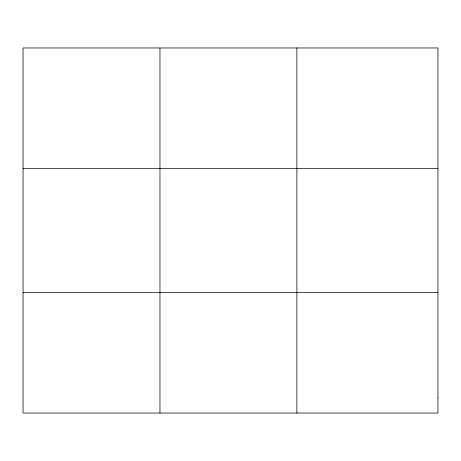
<?xml version="1.0" encoding="UTF-8"?>
<svg xmlns="http://www.w3.org/2000/svg" width="461" height="461" viewBox="0 0 461 461"><rect width="100%" height="100%" fill="white"/><g stroke="black" fill="none" stroke-linecap="round" stroke-linejoin="round"><path stroke-width="0.69" d="M159.967 413.033L159.967 47.967M296.884 413.033L296.884 47.967M23.05 168.438L437.95 168.438M23.05 292.562L437.95 292.562M437.95 397.976L437.95 413.033L23.05 413.033L23.05 47.967L437.95 47.967L437.95 397.976"/></g></svg>
